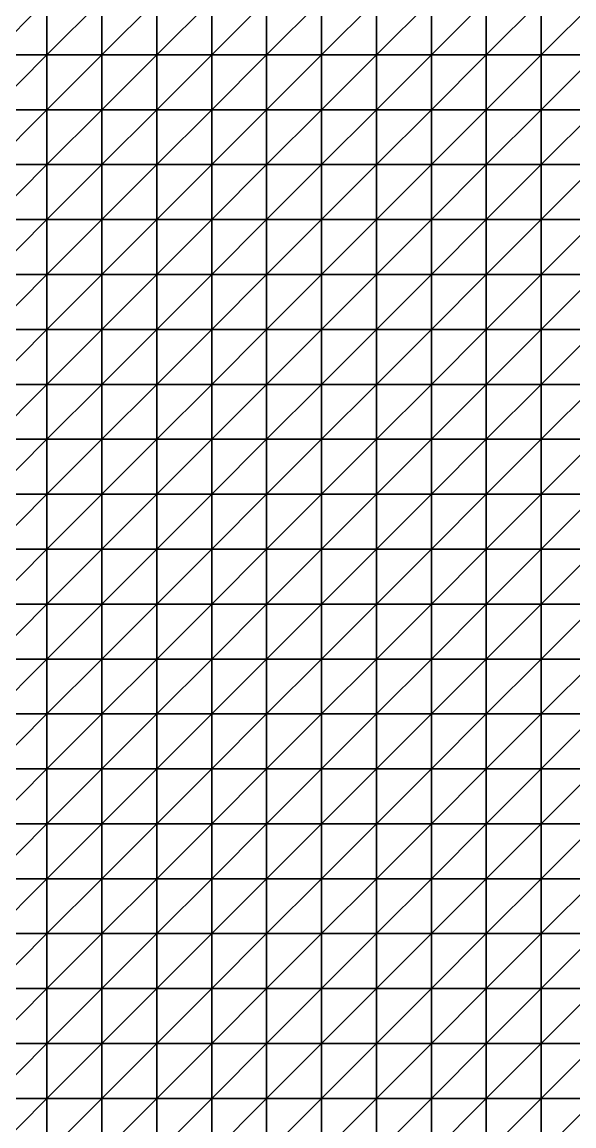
# Model space of a CAD drawing. Header units: metres. Extents: x 351000 to 353000, y 7455000 to 7457000.
# Drawn here: x 352239 to 352490, y 7455988 to 7456490 of the extents above; entities that cross this region are included whole.
import ezdxf

# ---------------------------------------------------------------- set-up
doc = ezdxf.new("R2010")
doc.units = ezdxf.units.M

msp = doc.modelspace()

# ---------------------------------------------------------------- linework, layer by layer
at = {"layer": 'TOPOGRAPHY'}
for points in [[(352225, 7456475, 1267.07), (352250, 7456475, 1264.7), (352250, 7456500, 1262.61)], [(352225, 7456475, 1267.07), (352250, 7456500, 1262.61), (352225, 7456500, 1264.73)], [(352250, 7456475, 1264.7), (352275, 7456475, 1262.59), (352275, 7456500, 1260.71)], [(352250, 7456475, 1264.7), (352275, 7456500, 1260.71), (352250, 7456500, 1262.61)], [(352275, 7456475, 1262.59), (352300, 7456475, 1260.89), (352300, 7456500, 1259.15)], [(352275, 7456475, 1262.59), (352300, 7456500, 1259.15), (352275, 7456500, 1260.71)], [(352300, 7456475, 1260.89), (352325, 7456475, 1259.71), (352325, 7456500, 1258.01)], [(352300, 7456475, 1260.89), (352325, 7456500, 1258.01), (352300, 7456500, 1259.15)], [(352325, 7456475, 1259.71), (352350, 7456475, 1259.13), (352350, 7456500, 1257.35)], [(352325, 7456475, 1259.71), (352350, 7456500, 1257.35), (352325, 7456500, 1258.01)], [(352350, 7456475, 1259.13), (352375, 7456475, 1259.17), (352375, 7456500, 1257.18)], [(352350, 7456475, 1259.13), (352375, 7456500, 1257.18), (352350, 7456500, 1257.35)], [(352375, 7456475, 1259.17), (352400, 7456475, 1259.84), (352400, 7456500, 1257.52)], [(352375, 7456475, 1259.17), (352400, 7456500, 1257.52), (352375, 7456500, 1257.18)], [(352400, 7456475, 1259.84), (352425, 7456475, 1261.08), (352425, 7456500, 1258.31)], [(352400, 7456475, 1259.84), (352425, 7456500, 1258.31), (352400, 7456500, 1257.52)], [(352425, 7456475, 1261.08), (352450, 7456475, 1262.81), (352450, 7456500, 1259.51)], [(352425, 7456475, 1261.08), (352450, 7456500, 1259.51), (352425, 7456500, 1258.31)], [(352450, 7456475, 1262.81), (352475, 7456475, 1264.93), (352475, 7456500, 1261.04)], [(352450, 7456475, 1262.81), (352475, 7456500, 1261.04), (352450, 7456500, 1259.51)], [(352475, 7456475, 1264.93), (352500, 7456475, 1267.32), (352500, 7456500, 1262.83)], [(352475, 7456475, 1264.93), (352500, 7456500, 1262.83), (352475, 7456500, 1261.04)], [(352225, 7456450, 1268.98), (352250, 7456450, 1266.42), (352250, 7456475, 1264.7)], [(352225, 7456450, 1268.98), (352250, 7456475, 1264.7), (352225, 7456475, 1267.07)], [(352250, 7456450, 1266.42), (352275, 7456450, 1264.23), (352275, 7456475, 1262.59)], [(352250, 7456450, 1266.42), (352275, 7456475, 1262.59), (352250, 7456475, 1264.7)], [(352275, 7456450, 1264.23), (352300, 7456450, 1262.57), (352300, 7456475, 1260.89)], [(352275, 7456450, 1264.23), (352300, 7456475, 1260.89), (352275, 7456475, 1262.59)], [(352300, 7456450, 1262.57), (352325, 7456450, 1261.58), (352325, 7456475, 1259.71)], [(352300, 7456450, 1262.57), (352325, 7456475, 1259.71), (352300, 7456475, 1260.89)], [(352325, 7456450, 1261.58), (352350, 7456450, 1261.32), (352350, 7456475, 1259.13)], [(352325, 7456450, 1261.58), (352350, 7456475, 1259.13), (352325, 7456475, 1259.71)], [(352350, 7456450, 1261.32), (352375, 7456450, 1261.84), (352375, 7456475, 1259.17)], [(352350, 7456450, 1261.32), (352375, 7456475, 1259.17), (352350, 7456475, 1259.13)], [(352375, 7456450, 1261.84), (352400, 7456450, 1263.09), (352400, 7456475, 1259.84)], [(352375, 7456450, 1261.84), (352400, 7456475, 1259.84), (352375, 7456475, 1259.17)], [(352400, 7456450, 1263.09), (352425, 7456450, 1265), (352425, 7456475, 1261.08)], [(352400, 7456450, 1263.09), (352425, 7456475, 1261.08), (352400, 7456475, 1259.84)], [(352425, 7456450, 1265), (352450, 7456450, 1267.45), (352450, 7456475, 1262.81)], [(352425, 7456450, 1265), (352450, 7456475, 1262.81), (352425, 7456475, 1261.08)], [(352450, 7456450, 1267.45), (352475, 7456450, 1270.28), (352475, 7456475, 1264.93)], [(352450, 7456450, 1267.45), (352475, 7456475, 1264.93), (352450, 7456475, 1262.81)], [(352475, 7456450, 1270.28), (352500, 7456450, 1273.31), (352500, 7456475, 1267.32)], [(352475, 7456450, 1270.28), (352500, 7456475, 1267.32), (352475, 7456475, 1264.93)], [(352225, 7456425, 1270.57), (352250, 7456425, 1267.99), (352250, 7456450, 1266.42)], [(352225, 7456425, 1270.57), (352250, 7456450, 1266.42), (352225, 7456450, 1268.98)], [(352250, 7456425, 1267.99), (352275, 7456425, 1265.92), (352275, 7456450, 1264.23)], [(352250, 7456425, 1267.99), (352275, 7456450, 1264.23), (352250, 7456450, 1266.42)], [(352275, 7456425, 1265.92), (352300, 7456425, 1264.52), (352300, 7456450, 1262.57)], [(352275, 7456425, 1265.92), (352300, 7456450, 1262.57), (352275, 7456450, 1264.23)], [(352300, 7456425, 1264.52), (352325, 7456425, 1263.94), (352325, 7456450, 1261.58)], [(352300, 7456425, 1264.52), (352325, 7456450, 1261.58), (352300, 7456450, 1262.57)], [(352325, 7456425, 1263.94), (352350, 7456425, 1264.22), (352350, 7456450, 1261.32)], [(352325, 7456425, 1263.94), (352350, 7456450, 1261.32), (352325, 7456450, 1261.58)], [(352350, 7456425, 1264.22), (352375, 7456425, 1265.39), (352375, 7456450, 1261.84)], [(352350, 7456425, 1264.22), (352375, 7456450, 1261.84), (352350, 7456450, 1261.32)], [(352375, 7456425, 1265.39), (352400, 7456425, 1267.38), (352400, 7456450, 1263.09)], [(352375, 7456425, 1265.39), (352400, 7456450, 1263.09), (352375, 7456450, 1261.84)], [(352400, 7456425, 1267.38), (352425, 7456425, 1270.06), (352425, 7456450, 1265)], [(352400, 7456425, 1267.38), (352425, 7456450, 1265), (352400, 7456450, 1263.09)], [(352425, 7456425, 1270.06), (352450, 7456425, 1273.26), (352450, 7456450, 1267.45)], [(352425, 7456425, 1270.06), (352450, 7456450, 1267.45), (352425, 7456450, 1265)], [(352450, 7456425, 1273.26), (352475, 7456425, 1276.77), (352475, 7456450, 1270.28)], [(352450, 7456425, 1273.26), (352475, 7456450, 1270.28), (352450, 7456450, 1267.45)], [(352475, 7456425, 1276.77), (352500, 7456425, 1280.36), (352500, 7456450, 1273.31)], [(352475, 7456425, 1276.77), (352500, 7456450, 1273.31), (352475, 7456450, 1270.28)], [(352225, 7456400, 1272.14), (352250, 7456400, 1269.77), (352250, 7456425, 1267.99)], [(352225, 7456400, 1272.14), (352250, 7456425, 1267.99), (352225, 7456425, 1270.57)], [(352250, 7456400, 1269.77), (352275, 7456400, 1268.03), (352275, 7456425, 1265.92)], [(352250, 7456400, 1269.77), (352275, 7456425, 1265.92), (352250, 7456425, 1267.99)], [(352275, 7456400, 1268.03), (352300, 7456400, 1267.09), (352300, 7456425, 1264.52)], [(352275, 7456400, 1268.03), (352300, 7456425, 1264.52), (352275, 7456425, 1265.92)], [(352300, 7456400, 1267.09), (352325, 7456400, 1267.07), (352325, 7456425, 1263.94)], [(352300, 7456400, 1267.09), (352325, 7456425, 1263.94), (352300, 7456425, 1264.52)], [(352325, 7456400, 1267.07), (352350, 7456400, 1268.01), (352350, 7456425, 1264.22)], [(352325, 7456400, 1267.07), (352350, 7456425, 1264.22), (352325, 7456425, 1263.94)], [(352350, 7456400, 1268.01), (352375, 7456400, 1269.89), (352375, 7456425, 1265.39)], [(352350, 7456400, 1268.01), (352375, 7456425, 1265.39), (352350, 7456425, 1264.22)], [(352375, 7456400, 1269.89), (352400, 7456400, 1272.61), (352400, 7456425, 1267.38)], [(352375, 7456400, 1269.89), (352400, 7456425, 1267.38), (352375, 7456425, 1265.39)], [(352400, 7456400, 1272.61), (352425, 7456400, 1275.99), (352425, 7456425, 1270.06)], [(352400, 7456400, 1272.61), (352425, 7456425, 1270.06), (352400, 7456425, 1267.38)], [(352425, 7456400, 1275.99), (352450, 7456400, 1279.82), (352450, 7456425, 1273.26)], [(352425, 7456400, 1275.99), (352450, 7456425, 1273.26), (352425, 7456425, 1270.06)], [(352450, 7456400, 1279.82), (352475, 7456400, 1283.83), (352475, 7456425, 1276.77)], [(352450, 7456400, 1279.82), (352475, 7456425, 1276.77), (352450, 7456425, 1273.26)], [(352475, 7456400, 1283.83), (352500, 7456400, 1287.77), (352500, 7456425, 1280.36)], [(352475, 7456400, 1283.83), (352500, 7456425, 1280.36), (352475, 7456425, 1276.77)], [(352225, 7456375, 1274.08), (352250, 7456375, 1272.12), (352250, 7456400, 1269.77)], [(352225, 7456375, 1274.08), (352250, 7456400, 1269.77), (352225, 7456400, 1272.14)], [(352250, 7456375, 1272.12), (352275, 7456375, 1270.87), (352275, 7456400, 1268.03)], [(352250, 7456375, 1272.12), (352275, 7456400, 1268.03), (352250, 7456400, 1269.77)], [(352275, 7456375, 1270.87), (352300, 7456375, 1270.5), (352300, 7456400, 1267.09)], [(352275, 7456375, 1270.87), (352300, 7456400, 1267.09), (352275, 7456400, 1268.03)], [(352300, 7456375, 1270.5), (352325, 7456375, 1271.09), (352325, 7456400, 1267.07)], [(352300, 7456375, 1270.5), (352325, 7456400, 1267.07), (352300, 7456400, 1267.09)], [(352325, 7456375, 1271.09), (352350, 7456375, 1272.66), (352350, 7456400, 1268.01)], [(352325, 7456375, 1271.09), (352350, 7456400, 1268.01), (352325, 7456400, 1267.07)], [(352350, 7456375, 1272.66), (352375, 7456375, 1275.14), (352375, 7456400, 1269.89)], [(352350, 7456375, 1272.66), (352375, 7456400, 1269.89), (352350, 7456400, 1268.01)], [(352375, 7456375, 1275.14), (352400, 7456375, 1278.41), (352400, 7456400, 1272.61)], [(352375, 7456375, 1275.14), (352400, 7456400, 1272.61), (352375, 7456400, 1269.89)], [(352400, 7456375, 1278.41), (352425, 7456375, 1282.27), (352425, 7456400, 1275.99)], [(352400, 7456375, 1278.41), (352425, 7456400, 1275.99), (352400, 7456400, 1272.61)], [(352425, 7456375, 1282.27), (352450, 7456375, 1286.46), (352450, 7456400, 1279.82)], [(352425, 7456375, 1282.27), (352450, 7456400, 1279.82), (352425, 7456400, 1275.99)], [(352450, 7456375, 1286.46), (352475, 7456375, 1290.7), (352475, 7456400, 1283.83)], [(352450, 7456375, 1286.46), (352475, 7456400, 1283.83), (352450, 7456400, 1279.82)], [(352475, 7456375, 1290.7), (352500, 7456375, 1294.68), (352500, 7456400, 1287.77)], [(352475, 7456375, 1290.7), (352500, 7456400, 1287.77), (352475, 7456400, 1283.83)], [(352225, 7456350, 1276.68), (352250, 7456350, 1275.27), (352250, 7456375, 1272.12)], [(352225, 7456350, 1276.68), (352250, 7456375, 1272.12), (352225, 7456375, 1274.08)], [(352250, 7456350, 1275.27), (352275, 7456350, 1274.6), (352275, 7456375, 1270.87)], [(352250, 7456350, 1275.27), (352275, 7456375, 1270.87), (352250, 7456375, 1272.12)], [(352275, 7456350, 1274.6), (352300, 7456350, 1274.78), (352300, 7456375, 1270.5)], [(352275, 7456350, 1274.6), (352300, 7456375, 1270.5), (352275, 7456375, 1270.87)], [(352300, 7456350, 1274.78), (352325, 7456350, 1275.88), (352325, 7456375, 1271.09)], [(352300, 7456350, 1274.78), (352325, 7456375, 1271.09), (352300, 7456375, 1270.5)], [(352325, 7456350, 1275.88), (352350, 7456350, 1277.89), (352350, 7456375, 1272.66)], [(352325, 7456350, 1275.88), (352350, 7456375, 1272.66), (352325, 7456375, 1271.09)], [(352350, 7456350, 1277.89), (352375, 7456350, 1280.73), (352375, 7456375, 1275.14)], [(352350, 7456350, 1277.89), (352375, 7456375, 1275.14), (352350, 7456375, 1272.66)], [(352375, 7456350, 1280.73), (352400, 7456350, 1284.25), (352400, 7456375, 1278.41)], [(352375, 7456350, 1280.73), (352400, 7456375, 1278.41), (352375, 7456375, 1275.14)], [(352400, 7456350, 1284.25), (352425, 7456350, 1288.25), (352425, 7456375, 1282.27)], [(352400, 7456350, 1284.25), (352425, 7456375, 1282.27), (352400, 7456375, 1278.41)], [(352425, 7456350, 1288.25), (352450, 7456350, 1292.46), (352450, 7456375, 1286.46)], [(352425, 7456350, 1288.25), (352450, 7456375, 1286.46), (352425, 7456375, 1282.27)], [(352450, 7456350, 1292.46), (352475, 7456350, 1296.59), (352475, 7456375, 1290.7)], [(352450, 7456350, 1292.46), (352475, 7456375, 1290.7), (352450, 7456375, 1286.46)], [(352475, 7456350, 1296.59), (352500, 7456350, 1300.35), (352500, 7456375, 1294.68)], [(352475, 7456350, 1296.59), (352500, 7456375, 1294.68), (352475, 7456375, 1290.7)], [(352225, 7456325, 1280.06), (352250, 7456325, 1279.25), (352250, 7456350, 1275.27)], [(352225, 7456325, 1280.06), (352250, 7456350, 1275.27), (352225, 7456350, 1276.68)], [(352250, 7456325, 1279.25), (352275, 7456325, 1279.1), (352275, 7456350, 1274.6)], [(352250, 7456325, 1279.25), (352275, 7456350, 1274.6), (352250, 7456350, 1275.27)], [(352275, 7456325, 1279.1), (352300, 7456325, 1279.7), (352300, 7456350, 1274.78)], [(352275, 7456325, 1279.1), (352300, 7456350, 1274.78), (352275, 7456350, 1274.6)], [(352300, 7456325, 1279.7), (352325, 7456325, 1281.09), (352325, 7456350, 1275.88)], [(352300, 7456325, 1279.7), (352325, 7456350, 1275.88), (352300, 7456350, 1274.78)], [(352325, 7456325, 1281.09), (352350, 7456325, 1283.26), (352350, 7456350, 1277.89)], [(352325, 7456325, 1281.09), (352350, 7456350, 1277.89), (352325, 7456350, 1275.88)], [(352350, 7456325, 1283.26), (352375, 7456325, 1286.11), (352375, 7456350, 1280.73)], [(352350, 7456325, 1283.26), (352375, 7456350, 1280.73), (352350, 7456350, 1277.89)], [(352375, 7456325, 1286.11), (352400, 7456325, 1289.53), (352400, 7456350, 1284.25)], [(352375, 7456325, 1286.11), (352400, 7456350, 1284.25), (352375, 7456350, 1280.73)], [(352400, 7456325, 1289.53), (352425, 7456325, 1293.3), (352425, 7456350, 1288.25)], [(352400, 7456325, 1289.53), (352425, 7456350, 1288.25), (352400, 7456350, 1284.25)], [(352425, 7456325, 1293.3), (352450, 7456325, 1297.2), (352450, 7456350, 1292.46)], [(352425, 7456325, 1293.3), (352450, 7456350, 1292.46), (352425, 7456350, 1288.25)], [(352450, 7456325, 1297.2), (352475, 7456325, 1300.94), (352475, 7456350, 1296.59)], [(352450, 7456325, 1297.2), (352475, 7456350, 1296.59), (352450, 7456350, 1292.46)], [(352475, 7456325, 1300.94), (352500, 7456325, 1304.26), (352500, 7456350, 1300.35)], [(352475, 7456325, 1300.94), (352500, 7456350, 1300.35), (352475, 7456350, 1296.59)], [(352225, 7456300, 1284.06), (352250, 7456300, 1283.78), (352250, 7456325, 1279.25)], [(352225, 7456300, 1284.06), (352250, 7456325, 1279.25), (352225, 7456325, 1280.06)], [(352250, 7456300, 1283.78), (352275, 7456300, 1284.01), (352275, 7456325, 1279.1)], [(352250, 7456300, 1283.78), (352275, 7456325, 1279.1), (352250, 7456325, 1279.25)], [(352275, 7456300, 1284.01), (352300, 7456300, 1284.82), (352300, 7456325, 1279.7)], [(352275, 7456300, 1284.01), (352300, 7456325, 1279.7), (352275, 7456325, 1279.1)], [(352300, 7456300, 1284.82), (352325, 7456300, 1286.23), (352325, 7456325, 1281.09)], [(352300, 7456300, 1284.82), (352325, 7456325, 1281.09), (352300, 7456325, 1279.7)], [(352325, 7456300, 1286.23), (352350, 7456300, 1288.23), (352350, 7456325, 1283.26)], [(352325, 7456300, 1286.23), (352350, 7456325, 1283.26), (352325, 7456325, 1281.09)], [(352350, 7456300, 1288.23), (352375, 7456300, 1290.78), (352375, 7456325, 1286.11)], [(352350, 7456300, 1288.23), (352375, 7456325, 1286.11), (352350, 7456325, 1283.26)], [(352375, 7456300, 1290.78), (352400, 7456300, 1293.75), (352400, 7456325, 1289.53)], [(352375, 7456300, 1290.78), (352400, 7456325, 1289.53), (352375, 7456325, 1286.11)], [(352400, 7456300, 1293.75), (352425, 7456300, 1296.99), (352425, 7456325, 1293.3)], [(352400, 7456300, 1293.75), (352425, 7456325, 1293.3), (352400, 7456325, 1289.53)], [(352425, 7456300, 1296.99), (352450, 7456300, 1300.31), (352450, 7456325, 1297.2)], [(352425, 7456300, 1296.99), (352450, 7456325, 1297.2), (352425, 7456325, 1293.3)], [(352450, 7456300, 1300.31), (352475, 7456300, 1303.48), (352475, 7456325, 1300.94)], [(352450, 7456300, 1300.31), (352475, 7456325, 1300.94), (352450, 7456325, 1297.2)], [(352475, 7456300, 1303.48), (352500, 7456300, 1306.26), (352500, 7456325, 1304.26)], [(352475, 7456300, 1303.48), (352500, 7456325, 1304.26), (352475, 7456325, 1300.94)], [(352225, 7456275, 1288.32), (352250, 7456275, 1288.42), (352250, 7456300, 1283.78)], [(352225, 7456275, 1288.32), (352250, 7456300, 1283.78), (352225, 7456300, 1284.06)], [(352250, 7456275, 1288.42), (352275, 7456275, 1288.83), (352275, 7456300, 1284.01)], [(352250, 7456275, 1288.42), (352275, 7456300, 1284.01), (352250, 7456300, 1283.78)], [(352275, 7456275, 1288.83), (352300, 7456275, 1289.61), (352300, 7456300, 1284.82)], [(352275, 7456275, 1288.83), (352300, 7456300, 1284.82), (352275, 7456300, 1284.01)], [(352300, 7456275, 1289.61), (352325, 7456275, 1290.79), (352325, 7456300, 1286.23)], [(352300, 7456275, 1289.61), (352325, 7456300, 1286.23), (352300, 7456300, 1284.82)], [(352325, 7456275, 1290.79), (352350, 7456275, 1292.38), (352350, 7456300, 1288.23)], [(352325, 7456275, 1290.79), (352350, 7456300, 1288.23), (352325, 7456300, 1286.23)], [(352350, 7456275, 1292.38), (352375, 7456275, 1294.35), (352375, 7456300, 1290.78)], [(352350, 7456275, 1292.38), (352375, 7456300, 1290.78), (352350, 7456300, 1288.23)], [(352375, 7456275, 1294.35), (352400, 7456275, 1296.66), (352400, 7456300, 1293.75)], [(352375, 7456275, 1294.35), (352400, 7456300, 1293.75), (352375, 7456300, 1290.78)], [(352400, 7456275, 1296.66), (352425, 7456275, 1299.19), (352425, 7456300, 1296.99)], [(352400, 7456275, 1296.66), (352425, 7456300, 1296.99), (352400, 7456300, 1293.75)], [(352425, 7456275, 1299.19), (352450, 7456275, 1301.82), (352450, 7456300, 1300.31)], [(352425, 7456275, 1299.19), (352450, 7456300, 1300.31), (352425, 7456300, 1296.99)], [(352450, 7456275, 1301.82), (352475, 7456275, 1304.36), (352475, 7456300, 1303.48)], [(352450, 7456275, 1301.82), (352475, 7456300, 1303.48), (352450, 7456300, 1300.31)], [(352475, 7456275, 1304.36), (352500, 7456275, 1306.63), (352500, 7456300, 1306.26)], [(352475, 7456275, 1304.36), (352500, 7456300, 1306.26), (352475, 7456300, 1303.48)], [(352225, 7456250, 1292.29), (352250, 7456250, 1292.6), (352250, 7456275, 1288.42)], [(352225, 7456250, 1292.29), (352250, 7456275, 1288.42), (352225, 7456275, 1288.32)], [(352250, 7456250, 1292.6), (352275, 7456250, 1293.03), (352275, 7456275, 1288.83)], [(352250, 7456250, 1292.6), (352275, 7456275, 1288.83), (352250, 7456275, 1288.42)], [(352275, 7456250, 1293.03), (352300, 7456250, 1293.61), (352300, 7456275, 1289.61)], [(352275, 7456250, 1293.03), (352300, 7456275, 1289.61), (352275, 7456275, 1288.83)], [(352300, 7456250, 1293.61), (352325, 7456250, 1294.4), (352325, 7456275, 1290.79)], [(352300, 7456250, 1293.61), (352325, 7456275, 1290.79), (352300, 7456275, 1289.61)], [(352325, 7456250, 1294.4), (352350, 7456250, 1295.45), (352350, 7456275, 1292.38)], [(352325, 7456250, 1294.4), (352350, 7456275, 1292.38), (352325, 7456275, 1290.79)], [(352350, 7456250, 1295.45), (352375, 7456250, 1296.76), (352375, 7456275, 1294.35)], [(352350, 7456250, 1295.45), (352375, 7456275, 1294.35), (352350, 7456275, 1292.38)], [(352375, 7456250, 1296.76), (352400, 7456250, 1298.34), (352400, 7456275, 1296.66)], [(352375, 7456250, 1296.76), (352400, 7456275, 1296.66), (352375, 7456275, 1294.35)], [(352400, 7456250, 1298.34), (352425, 7456250, 1300.14), (352425, 7456275, 1299.19)], [(352400, 7456250, 1298.34), (352425, 7456275, 1299.19), (352400, 7456275, 1296.66)], [(352425, 7456250, 1300.14), (352450, 7456250, 1302.1), (352450, 7456275, 1301.82)], [(352425, 7456250, 1300.14), (352450, 7456275, 1301.82), (352425, 7456275, 1299.19)], [(352450, 7456250, 1302.1), (352475, 7456250, 1304.08), (352475, 7456275, 1304.36)], [(352450, 7456250, 1302.1), (352475, 7456275, 1304.36), (352450, 7456275, 1301.82)], [(352475, 7456250, 1304.08), (352500, 7456250, 1305.95), (352500, 7456275, 1306.63)], [(352475, 7456250, 1304.08), (352500, 7456275, 1306.63), (352475, 7456275, 1304.36)], [(352225, 7456225, 1295.48), (352250, 7456225, 1295.86), (352250, 7456250, 1292.6)], [(352225, 7456225, 1295.48), (352250, 7456250, 1292.6), (352225, 7456250, 1292.29)], [(352250, 7456225, 1295.86), (352275, 7456225, 1296.2), (352275, 7456250, 1293.03)], [(352250, 7456225, 1295.86), (352275, 7456250, 1293.03), (352250, 7456250, 1292.6)], [(352275, 7456225, 1296.2), (352300, 7456225, 1296.55), (352300, 7456250, 1293.61)], [(352275, 7456225, 1296.2), (352300, 7456250, 1293.61), (352275, 7456250, 1293.03)], [(352300, 7456225, 1296.55), (352325, 7456225, 1296.95), (352325, 7456250, 1294.4)], [(352300, 7456225, 1296.55), (352325, 7456250, 1294.4), (352300, 7456250, 1293.61)], [(352325, 7456225, 1296.95), (352350, 7456225, 1297.49), (352350, 7456250, 1295.45)], [(352325, 7456225, 1296.95), (352350, 7456250, 1295.45), (352325, 7456250, 1294.4)], [(352350, 7456225, 1297.49), (352375, 7456225, 1298.22), (352375, 7456250, 1296.76)], [(352350, 7456225, 1297.49), (352375, 7456250, 1296.76), (352350, 7456250, 1295.45)], [(352375, 7456225, 1298.22), (352400, 7456225, 1299.18), (352400, 7456250, 1298.34)], [(352375, 7456225, 1298.22), (352400, 7456250, 1298.34), (352375, 7456250, 1296.76)], [(352400, 7456225, 1299.18), (352425, 7456225, 1300.39), (352425, 7456250, 1300.14)], [(352400, 7456225, 1299.18), (352425, 7456250, 1300.14), (352400, 7456250, 1298.34)], [(352425, 7456225, 1300.39), (352450, 7456225, 1301.82), (352450, 7456250, 1302.1)], [(352425, 7456225, 1300.39), (352450, 7456250, 1302.1), (352425, 7456250, 1300.14)], [(352450, 7456225, 1301.82), (352475, 7456225, 1303.39), (352475, 7456250, 1304.08)], [(352450, 7456225, 1301.82), (352475, 7456250, 1304.08), (352450, 7456250, 1302.1)], [(352475, 7456225, 1303.39), (352500, 7456225, 1305), (352500, 7456250, 1305.95)], [(352475, 7456225, 1303.39), (352500, 7456250, 1305.95), (352475, 7456250, 1304.08)], [(352225, 7456200, 1297.52), (352250, 7456200, 1297.93), (352250, 7456225, 1295.86)], [(352225, 7456200, 1297.52), (352250, 7456225, 1295.86), (352225, 7456225, 1295.48)], [(352250, 7456200, 1297.93), (352275, 7456200, 1298.22), (352275, 7456225, 1296.2)], [(352250, 7456200, 1297.93), (352275, 7456225, 1296.2), (352250, 7456225, 1295.86)], [(352275, 7456200, 1298.22), (352300, 7456200, 1298.43), (352300, 7456225, 1296.55)], [(352275, 7456200, 1298.22), (352300, 7456225, 1296.55), (352275, 7456225, 1296.2)], [(352300, 7456200, 1298.43), (352325, 7456200, 1298.61), (352325, 7456225, 1296.95)], [(352300, 7456200, 1298.43), (352325, 7456225, 1296.95), (352300, 7456225, 1296.55)], [(352325, 7456200, 1298.61), (352350, 7456200, 1298.85), (352350, 7456225, 1297.49)], [(352325, 7456200, 1298.61), (352350, 7456225, 1297.49), (352325, 7456225, 1296.95)], [(352350, 7456200, 1298.85), (352375, 7456200, 1299.23), (352375, 7456225, 1298.22)], [(352350, 7456200, 1298.85), (352375, 7456225, 1298.22), (352350, 7456225, 1297.49)], [(352375, 7456200, 1299.23), (352400, 7456200, 1299.82), (352400, 7456225, 1299.18)], [(352375, 7456200, 1299.23), (352400, 7456225, 1299.18), (352375, 7456225, 1298.22)], [(352400, 7456200, 1299.82), (352425, 7456200, 1300.66), (352425, 7456225, 1300.39)], [(352400, 7456200, 1299.82), (352425, 7456225, 1300.39), (352400, 7456225, 1299.18)], [(352425, 7456200, 1300.66), (352450, 7456200, 1301.76), (352450, 7456225, 1301.82)], [(352425, 7456200, 1300.66), (352450, 7456225, 1301.82), (352425, 7456225, 1300.39)], [(352450, 7456200, 1301.76), (352475, 7456200, 1303.08), (352475, 7456225, 1303.39)], [(352450, 7456200, 1301.76), (352475, 7456225, 1303.39), (352450, 7456225, 1301.82)], [(352475, 7456200, 1303.08), (352500, 7456200, 1304.53), (352500, 7456225, 1305)], [(352475, 7456200, 1303.08), (352500, 7456225, 1305), (352475, 7456225, 1303.39)], [(352225, 7456175, 1298.32), (352250, 7456175, 1298.85), (352250, 7456200, 1297.93)], [(352225, 7456175, 1298.32), (352250, 7456200, 1297.93), (352225, 7456200, 1297.52)], [(352250, 7456175, 1298.85), (352275, 7456175, 1299.25), (352275, 7456200, 1298.22)], [(352250, 7456175, 1298.85), (352275, 7456200, 1298.22), (352250, 7456200, 1297.93)], [(352275, 7456175, 1299.25), (352300, 7456175, 1299.55), (352300, 7456200, 1298.43)], [(352275, 7456175, 1299.25), (352300, 7456200, 1298.43), (352275, 7456200, 1298.22)], [(352300, 7456175, 1299.55), (352325, 7456175, 1299.8), (352325, 7456200, 1298.61)], [(352300, 7456175, 1299.55), (352325, 7456200, 1298.61), (352300, 7456200, 1298.43)], [(352325, 7456175, 1299.8), (352350, 7456175, 1300.06), (352350, 7456200, 1298.85)], [(352325, 7456175, 1299.8), (352350, 7456200, 1298.85), (352325, 7456200, 1298.61)], [(352350, 7456175, 1300.06), (352375, 7456175, 1300.42), (352375, 7456200, 1299.23)], [(352350, 7456175, 1300.06), (352375, 7456200, 1299.23), (352350, 7456200, 1298.85)], [(352375, 7456175, 1300.42), (352400, 7456175, 1300.94), (352400, 7456200, 1299.82)], [(352375, 7456175, 1300.42), (352400, 7456200, 1299.82), (352375, 7456200, 1299.23)], [(352400, 7456175, 1300.94), (352425, 7456175, 1301.67), (352425, 7456200, 1300.66)], [(352400, 7456175, 1300.94), (352425, 7456200, 1300.66), (352400, 7456200, 1299.82)], [(352425, 7456175, 1301.67), (352450, 7456175, 1302.62), (352450, 7456200, 1301.76)], [(352425, 7456175, 1301.67), (352450, 7456200, 1301.76), (352425, 7456200, 1300.66)], [(352450, 7456175, 1302.62), (352475, 7456175, 1303.79), (352475, 7456200, 1303.08)], [(352450, 7456175, 1302.62), (352475, 7456200, 1303.08), (352450, 7456200, 1301.76)], [(352475, 7456175, 1303.79), (352500, 7456175, 1305.09), (352500, 7456200, 1304.53)], [(352475, 7456175, 1303.79), (352500, 7456200, 1304.53), (352475, 7456200, 1303.08)], [(352225, 7456150, 1298.14), (352250, 7456150, 1298.96), (352250, 7456175, 1298.85)], [(352225, 7456150, 1298.14), (352250, 7456175, 1298.85), (352225, 7456175, 1298.32)], [(352250, 7456150, 1298.96), (352275, 7456150, 1299.72), (352275, 7456175, 1299.25)], [(352250, 7456150, 1298.96), (352275, 7456175, 1299.25), (352250, 7456175, 1298.85)], [(352275, 7456150, 1299.72), (352300, 7456150, 1300.42), (352300, 7456175, 1299.55)], [(352275, 7456150, 1299.72), (352300, 7456175, 1299.55), (352275, 7456175, 1299.25)], [(352300, 7456150, 1300.42), (352325, 7456150, 1301.07), (352325, 7456175, 1299.8)], [(352300, 7456150, 1300.42), (352325, 7456175, 1299.8), (352300, 7456175, 1299.55)], [(352325, 7456150, 1301.07), (352350, 7456150, 1301.71), (352350, 7456175, 1300.06)], [(352325, 7456150, 1301.07), (352350, 7456175, 1300.06), (352325, 7456175, 1299.8)], [(352350, 7456150, 1301.71), (352375, 7456150, 1302.37), (352375, 7456175, 1300.42)], [(352350, 7456150, 1301.71), (352375, 7456175, 1300.42), (352350, 7456175, 1300.06)], [(352375, 7456150, 1302.37), (352400, 7456150, 1303.1), (352400, 7456175, 1300.94)], [(352375, 7456150, 1302.37), (352400, 7456175, 1300.94), (352375, 7456175, 1300.42)], [(352400, 7456150, 1303.1), (352425, 7456150, 1303.91), (352425, 7456175, 1301.67)], [(352400, 7456150, 1303.1), (352425, 7456175, 1301.67), (352400, 7456175, 1300.94)], [(352425, 7456150, 1303.91), (352450, 7456150, 1304.83), (352450, 7456175, 1302.62)], [(352425, 7456150, 1303.91), (352450, 7456175, 1302.62), (352425, 7456175, 1301.67)], [(352450, 7456150, 1304.83), (352475, 7456150, 1305.84), (352475, 7456175, 1303.79)], [(352450, 7456150, 1304.83), (352475, 7456175, 1303.79), (352450, 7456175, 1302.62)], [(352475, 7456150, 1305.84), (352500, 7456150, 1306.9), (352500, 7456175, 1305.09)], [(352475, 7456150, 1305.84), (352500, 7456175, 1305.09), (352475, 7456175, 1303.79)], [(352225, 7456125, 1297.51), (352250, 7456125, 1298.82), (352250, 7456150, 1298.96)], [(352225, 7456125, 1297.51), (352250, 7456150, 1298.96), (352225, 7456150, 1298.14)], [(352250, 7456125, 1298.82), (352275, 7456125, 1300.2), (352275, 7456150, 1299.72)], [(352250, 7456125, 1298.82), (352275, 7456150, 1299.72), (352250, 7456150, 1298.96)], [(352275, 7456125, 1300.2), (352300, 7456125, 1301.59), (352300, 7456150, 1300.42)], [(352275, 7456125, 1300.2), (352300, 7456150, 1300.42), (352275, 7456150, 1299.72)], [(352300, 7456125, 1301.59), (352325, 7456125, 1302.95), (352325, 7456150, 1301.07)], [(352300, 7456125, 1301.59), (352325, 7456150, 1301.07), (352300, 7456150, 1300.42)], [(352325, 7456125, 1302.95), (352350, 7456125, 1304.25), (352350, 7456150, 1301.71)], [(352325, 7456125, 1302.95), (352350, 7456150, 1301.71), (352325, 7456150, 1301.07)], [(352350, 7456125, 1304.25), (352375, 7456125, 1305.46), (352375, 7456150, 1302.37)], [(352350, 7456125, 1304.25), (352375, 7456150, 1302.37), (352350, 7456150, 1301.71)], [(352375, 7456125, 1305.46), (352400, 7456125, 1306.56), (352400, 7456150, 1303.1)], [(352375, 7456125, 1305.46), (352400, 7456150, 1303.1), (352375, 7456150, 1302.37)], [(352400, 7456125, 1306.56), (352425, 7456125, 1307.56), (352425, 7456150, 1303.91)], [(352400, 7456125, 1306.56), (352425, 7456150, 1303.91), (352400, 7456150, 1303.1)], [(352425, 7456125, 1307.56), (352450, 7456125, 1308.44), (352450, 7456150, 1304.83)], [(352425, 7456125, 1307.56), (352450, 7456150, 1304.83), (352425, 7456150, 1303.91)], [(352450, 7456125, 1308.44), (352475, 7456125, 1309.19), (352475, 7456150, 1305.84)], [(352450, 7456125, 1308.44), (352475, 7456150, 1305.84), (352450, 7456150, 1304.83)], [(352475, 7456125, 1309.19), (352500, 7456125, 1309.78), (352500, 7456150, 1306.9)], [(352475, 7456125, 1309.19), (352500, 7456150, 1306.9), (352475, 7456150, 1305.84)], [(352225, 7456100, 1297.08), (352250, 7456100, 1299.07), (352250, 7456125, 1298.82)], [(352225, 7456100, 1297.08), (352250, 7456125, 1298.82), (352225, 7456125, 1297.51)], [(352250, 7456100, 1299.07), (352275, 7456100, 1301.26), (352275, 7456125, 1300.2)], [(352250, 7456100, 1299.07), (352275, 7456125, 1300.2), (352250, 7456125, 1298.82)], [(352275, 7456100, 1301.26), (352300, 7456100, 1303.54), (352300, 7456125, 1301.59)], [(352275, 7456100, 1301.26), (352300, 7456125, 1301.59), (352275, 7456125, 1300.2)], [(352300, 7456100, 1303.54), (352325, 7456100, 1305.77), (352325, 7456125, 1302.95)], [(352300, 7456100, 1303.54), (352325, 7456125, 1302.95), (352300, 7456125, 1301.59)], [(352325, 7456100, 1305.77), (352350, 7456100, 1307.86), (352350, 7456125, 1304.25)], [(352325, 7456100, 1305.77), (352350, 7456125, 1304.25), (352325, 7456125, 1302.95)], [(352350, 7456100, 1307.86), (352375, 7456100, 1309.71), (352375, 7456125, 1305.46)], [(352350, 7456100, 1307.86), (352375, 7456125, 1305.46), (352350, 7456125, 1304.25)], [(352375, 7456100, 1309.71), (352400, 7456100, 1311.23), (352400, 7456125, 1306.56)], [(352375, 7456100, 1309.71), (352400, 7456125, 1306.56), (352375, 7456125, 1305.46)], [(352400, 7456100, 1311.23), (352425, 7456100, 1312.37), (352425, 7456125, 1307.56)], [(352400, 7456100, 1311.23), (352425, 7456125, 1307.56), (352400, 7456125, 1306.56)], [(352425, 7456100, 1312.37), (352450, 7456100, 1313.11), (352450, 7456125, 1308.44)], [(352425, 7456100, 1312.37), (352450, 7456125, 1308.44), (352425, 7456125, 1307.56)], [(352450, 7456100, 1313.11), (352475, 7456100, 1313.41), (352475, 7456125, 1309.19)], [(352450, 7456100, 1313.11), (352475, 7456125, 1309.19), (352450, 7456125, 1308.44)], [(352475, 7456100, 1313.41), (352500, 7456100, 1313.29), (352500, 7456125, 1309.78)], [(352475, 7456100, 1313.41), (352500, 7456125, 1309.78), (352475, 7456125, 1309.19)], [(352225, 7456075, 1297.5), (352250, 7456075, 1300.25), (352250, 7456100, 1299.07)], [(352225, 7456075, 1297.5), (352250, 7456100, 1299.07), (352225, 7456100, 1297.08)], [(352250, 7456075, 1300.25), (352275, 7456075, 1303.29), (352275, 7456100, 1301.26)], [(352250, 7456075, 1300.25), (352275, 7456100, 1301.26), (352250, 7456100, 1299.07)], [(352275, 7456075, 1303.29), (352300, 7456075, 1306.46), (352300, 7456100, 1303.54)], [(352275, 7456075, 1303.29), (352300, 7456100, 1303.54), (352275, 7456100, 1301.26)], [(352300, 7456075, 1306.46), (352325, 7456075, 1309.55), (352325, 7456100, 1305.77)], [(352300, 7456075, 1306.46), (352325, 7456100, 1305.77), (352300, 7456100, 1303.54)], [(352325, 7456075, 1309.55), (352350, 7456075, 1312.39), (352350, 7456100, 1307.86)], [(352325, 7456075, 1309.55), (352350, 7456100, 1307.86), (352325, 7456100, 1305.77)], [(352350, 7456075, 1312.39), (352375, 7456075, 1314.79), (352375, 7456100, 1309.71)], [(352350, 7456075, 1312.39), (352375, 7456100, 1309.71), (352350, 7456100, 1307.86)], [(352375, 7456075, 1314.79), (352400, 7456075, 1316.62), (352400, 7456100, 1311.23)], [(352375, 7456075, 1314.79), (352400, 7456100, 1311.23), (352375, 7456100, 1309.71)], [(352400, 7456075, 1316.62), (352425, 7456075, 1317.77), (352425, 7456100, 1312.37)], [(352400, 7456075, 1316.62), (352425, 7456100, 1312.37), (352400, 7456100, 1311.23)], [(352425, 7456075, 1317.77), (352450, 7456075, 1318.18), (352450, 7456100, 1313.11)], [(352425, 7456075, 1317.77), (352450, 7456100, 1313.11), (352425, 7456100, 1312.37)], [(352450, 7456075, 1318.18), (352475, 7456075, 1317.85), (352475, 7456100, 1313.41)], [(352450, 7456075, 1318.18), (352475, 7456100, 1313.41), (352450, 7456100, 1313.11)], [(352475, 7456075, 1317.85), (352500, 7456075, 1316.79), (352500, 7456100, 1313.29)], [(352475, 7456075, 1317.85), (352500, 7456100, 1313.29), (352475, 7456100, 1313.41)], [(352225, 7456050, 1299.23), (352250, 7456050, 1302.63), (352250, 7456075, 1300.25)], [(352225, 7456050, 1299.23), (352250, 7456075, 1300.25), (352225, 7456075, 1297.5)], [(352250, 7456050, 1302.63), (352275, 7456050, 1306.39), (352275, 7456075, 1303.29)], [(352250, 7456050, 1302.63), (352275, 7456075, 1303.29), (352250, 7456075, 1300.25)], [(352275, 7456050, 1306.39), (352300, 7456050, 1310.26), (352300, 7456075, 1306.46)], [(352275, 7456050, 1306.39), (352300, 7456075, 1306.46), (352275, 7456075, 1303.29)], [(352300, 7456050, 1310.26), (352325, 7456050, 1314), (352325, 7456075, 1309.55)], [(352300, 7456050, 1310.26), (352325, 7456075, 1309.55), (352300, 7456075, 1306.46)], [(352325, 7456050, 1314), (352350, 7456050, 1317.35), (352350, 7456075, 1312.39)], [(352325, 7456050, 1314), (352350, 7456075, 1312.39), (352325, 7456075, 1309.55)], [(352350, 7456050, 1317.35), (352375, 7456050, 1320.09), (352375, 7456075, 1314.79)], [(352350, 7456050, 1317.35), (352375, 7456075, 1314.79), (352350, 7456075, 1312.39)], [(352375, 7456050, 1320.09), (352400, 7456050, 1322.01), (352400, 7456075, 1316.62)], [(352375, 7456050, 1320.09), (352400, 7456075, 1316.62), (352375, 7456075, 1314.79)], [(352400, 7456050, 1322.01), (352425, 7456050, 1322.97), (352425, 7456075, 1317.77)], [(352400, 7456050, 1322.01), (352425, 7456075, 1317.77), (352400, 7456075, 1316.62)], [(352425, 7456050, 1322.97), (352450, 7456050, 1322.89), (352450, 7456075, 1318.18)], [(352425, 7456050, 1322.97), (352450, 7456075, 1318.18), (352425, 7456075, 1317.77)], [(352450, 7456050, 1322.89), (352475, 7456050, 1321.78), (352475, 7456075, 1317.85)], [(352450, 7456050, 1322.89), (352475, 7456075, 1317.85), (352450, 7456075, 1318.18)], [(352475, 7456050, 1321.78), (352500, 7456050, 1319.67), (352500, 7456075, 1316.79)], [(352475, 7456050, 1321.78), (352500, 7456075, 1316.79), (352475, 7456075, 1317.85)], [(352225, 7456025, 1302.4), (352250, 7456025, 1306.19), (352250, 7456050, 1302.63)], [(352225, 7456025, 1302.4), (352250, 7456050, 1302.63), (352225, 7456050, 1299.23)], [(352250, 7456025, 1306.19), (352275, 7456025, 1310.32), (352275, 7456050, 1306.39)], [(352250, 7456025, 1306.19), (352275, 7456050, 1306.39), (352250, 7456050, 1302.63)], [(352275, 7456025, 1310.32), (352300, 7456025, 1314.54), (352300, 7456050, 1310.26)], [(352275, 7456025, 1310.32), (352300, 7456050, 1310.26), (352275, 7456050, 1306.39)], [(352300, 7456025, 1314.54), (352325, 7456025, 1318.55), (352325, 7456050, 1314)], [(352300, 7456025, 1314.54), (352325, 7456050, 1314), (352300, 7456050, 1310.26)], [(352325, 7456025, 1318.55), (352350, 7456025, 1322.07), (352350, 7456050, 1317.35)], [(352325, 7456025, 1318.55), (352350, 7456050, 1317.35), (352325, 7456050, 1314)], [(352350, 7456025, 1322.07), (352375, 7456025, 1324.82), (352375, 7456050, 1320.09)], [(352350, 7456025, 1322.07), (352375, 7456050, 1320.09), (352350, 7456050, 1317.35)], [(352375, 7456025, 1324.82), (352400, 7456025, 1326.57), (352400, 7456050, 1322.01)], [(352375, 7456025, 1324.82), (352400, 7456050, 1322.01), (352375, 7456050, 1320.09)], [(352400, 7456025, 1326.57), (352425, 7456025, 1327.17), (352425, 7456050, 1322.97)], [(352400, 7456025, 1326.57), (352425, 7456050, 1322.97), (352400, 7456050, 1322.01)], [(352425, 7456025, 1327.17), (352450, 7456025, 1326.51), (352450, 7456050, 1322.89)], [(352425, 7456025, 1327.17), (352450, 7456050, 1322.89), (352425, 7456050, 1322.97)], [(352450, 7456025, 1326.51), (352475, 7456025, 1324.59), (352475, 7456050, 1321.78)], [(352450, 7456025, 1326.51), (352475, 7456050, 1321.78), (352450, 7456050, 1322.89)], [(352475, 7456025, 1324.59), (352500, 7456025, 1321.49), (352500, 7456050, 1319.67)], [(352475, 7456025, 1324.59), (352500, 7456050, 1319.67), (352475, 7456050, 1321.78)], [(352225, 7456000, 1306.78), (352250, 7456000, 1310.56), (352250, 7456025, 1306.19)], [(352225, 7456000, 1306.78), (352250, 7456025, 1306.19), (352225, 7456025, 1302.4)], [(352250, 7456000, 1310.56), (352275, 7456000, 1314.62), (352275, 7456025, 1310.32)], [(352250, 7456000, 1310.56), (352275, 7456025, 1310.32), (352250, 7456025, 1306.19)], [(352275, 7456000, 1314.62), (352300, 7456000, 1318.7), (352300, 7456025, 1314.54)], [(352275, 7456000, 1314.62), (352300, 7456025, 1314.54), (352275, 7456025, 1310.32)], [(352300, 7456000, 1318.7), (352325, 7456000, 1322.53), (352325, 7456025, 1318.55)], [(352300, 7456000, 1318.7), (352325, 7456025, 1318.55), (352300, 7456025, 1314.54)], [(352325, 7456000, 1322.53), (352350, 7456000, 1325.82), (352350, 7456025, 1322.07)], [(352325, 7456000, 1322.53), (352350, 7456025, 1322.07), (352325, 7456025, 1318.55)], [(352350, 7456000, 1325.82), (352375, 7456000, 1328.26), (352375, 7456025, 1324.82)], [(352350, 7456000, 1325.82), (352375, 7456025, 1324.82), (352350, 7456025, 1322.07)], [(352375, 7456000, 1328.26), (352400, 7456000, 1329.64), (352400, 7456025, 1326.57)], [(352375, 7456000, 1328.26), (352400, 7456025, 1326.57), (352375, 7456025, 1324.82)], [(352400, 7456000, 1329.64), (352425, 7456000, 1329.76), (352425, 7456025, 1327.17)], [(352400, 7456000, 1329.64), (352425, 7456025, 1327.17), (352400, 7456025, 1326.57)], [(352425, 7456000, 1329.76), (352450, 7456000, 1328.53), (352450, 7456025, 1326.51)], [(352425, 7456000, 1329.76), (352450, 7456025, 1326.51), (352425, 7456025, 1327.17)], [(352450, 7456000, 1328.53), (352475, 7456000, 1325.94), (352475, 7456025, 1324.59)], [(352450, 7456000, 1328.53), (352475, 7456025, 1324.59), (352450, 7456025, 1326.51)], [(352475, 7456000, 1325.94), (352500, 7456000, 1322.08), (352500, 7456025, 1321.49)], [(352475, 7456000, 1325.94), (352500, 7456025, 1321.49), (352475, 7456025, 1324.59)], [(352225, 7455975, 1311.85), (352250, 7455975, 1315.17), (352250, 7456000, 1310.56)], [(352225, 7455975, 1311.85), (352250, 7456000, 1310.56), (352225, 7456000, 1306.78)], [(352250, 7455975, 1315.17), (352275, 7455975, 1318.67), (352275, 7456000, 1314.62)], [(352250, 7455975, 1315.17), (352275, 7456000, 1314.62), (352250, 7456000, 1310.56)], [(352275, 7455975, 1318.67), (352300, 7455975, 1322.14), (352300, 7456000, 1318.7)], [(352275, 7455975, 1318.67), (352300, 7456000, 1318.7), (352275, 7456000, 1314.62)], [(352300, 7455975, 1322.14), (352325, 7455975, 1325.36), (352325, 7456000, 1322.53)], [(352300, 7455975, 1322.14), (352325, 7456000, 1322.53), (352300, 7456000, 1318.7)], [(352325, 7455975, 1325.36), (352350, 7455975, 1328.04), (352350, 7456000, 1325.82)], [(352325, 7455975, 1325.36), (352350, 7456000, 1325.82), (352325, 7456000, 1322.53)], [(352350, 7455975, 1328.04), (352375, 7455975, 1329.93), (352375, 7456000, 1328.26)], [(352350, 7455975, 1328.04), (352375, 7456000, 1328.26), (352350, 7456000, 1325.82)], [(352375, 7455975, 1329.93), (352400, 7455975, 1330.8), (352400, 7456000, 1329.64)], [(352375, 7455975, 1329.93), (352400, 7456000, 1329.64), (352375, 7456000, 1328.26)], [(352400, 7455975, 1330.8), (352425, 7455975, 1330.46), (352425, 7456000, 1329.76)], [(352400, 7455975, 1330.8), (352425, 7456000, 1329.76), (352400, 7456000, 1329.64)], [(352425, 7455975, 1330.46), (352450, 7455975, 1328.81), (352450, 7456000, 1328.53)], [(352425, 7455975, 1330.46), (352450, 7456000, 1328.53), (352425, 7456000, 1329.76)], [(352450, 7455975, 1328.81), (352475, 7455975, 1325.81), (352475, 7456000, 1325.94)], [(352450, 7455975, 1328.81), (352475, 7456000, 1325.94), (352450, 7456000, 1328.53)], [(352475, 7455975, 1325.81), (352500, 7455975, 1321.56), (352500, 7456000, 1322.08)], [(352475, 7455975, 1325.81), (352500, 7456000, 1322.08), (352475, 7456000, 1325.94)]]:
    msp.add_3dface(points, dxfattribs=at)

doc.saveas('drawing.dxf')
